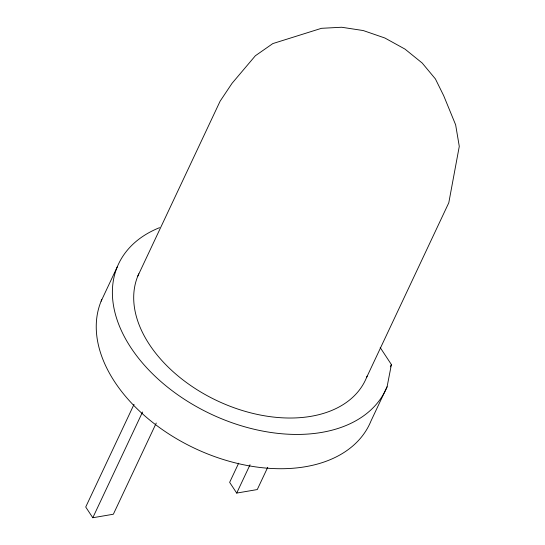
<?xml version="1.0" encoding="UTF-8"?>
<svg xmlns="http://www.w3.org/2000/svg" width="545" height="545" viewBox="0 0 545 545"><rect width="100%" height="100%" fill="white"/><g stroke="black" fill="none" stroke-linecap="round" stroke-linejoin="round"><path stroke-width="0.82" d="M101.779 299.648A147.681 96.499 25.2 0 0 198.237 449.959A147.681 96.499 25.2 0 0 370.947 421.081L387.086 386.793L391.399 364.564L380.192 347.533M101.125 301.181L117.257 266.893M137.837 276.036L220.132 101.159L232.061 83.296L255.36 55.76L272.813 43.586L321.489 28.313L341.654 27.25L363.263 30.554L384.859 38L404.962 49.084L422.205 63.043L435.414 78.936L443.685 95.675L455.64 124.825L459.278 146.373L448.794 202.774L366.506 377.644M134.043 404.336L85.722 507.014L92.793 517.75L113.353 514.228L156.258 423.043M92.793 517.75L142.552 412.006M238.655 463.195L229.643 482.352L236.707 493.082L257.267 489.56L267.724 467.338M236.707 493.082L250.053 464.735M390.322 366.846L391.399 364.564M367.105 376.125A125.152 81.777 25.2 0 1 220.555 402.305A125.152 81.777 25.2 0 1 138.818 273.788M387.086 386.793A147.681 96.499 25.2 0 1 178.399 395.254A147.681 96.499 25.2 0 1 159.556 227.667"/></g></svg>
